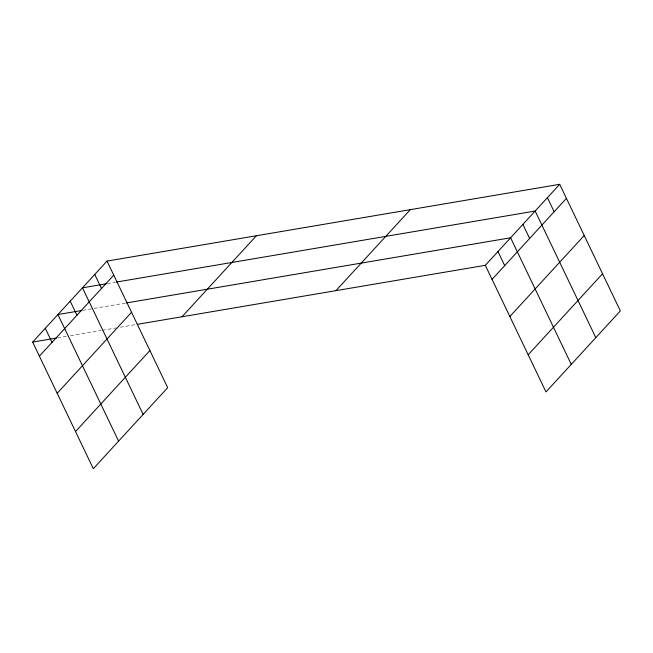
<?xml version="1.0" encoding="UTF-8"?>
<svg xmlns="http://www.w3.org/2000/svg" width="653" height="653" viewBox="0 0 653 653"><rect width="100%" height="100%" fill="white"/><g stroke="black" fill="none" stroke-linecap="round" stroke-linejoin="round"><path stroke-width="0.49" stroke-dasharray="3.27 2.45" d="M107.378 283.59L115.344 282.243M82.833 310.322L125.654 303.057M57.546 337.862L66.508 336.344M70.491 335.666L101.362 330.434M102.358 330.263L116.307 327.896M120.291 327.218L135.228 324.688"/><path stroke-width="0.98" d="M107.019 261.086L167.682 387.686L93.306 468.691L32.65 342.082L107.019 261.086L559.694 184.309L620.35 310.918L545.981 391.914L485.318 265.314L559.694 184.309M39.392 356.146L113.761 275.15M57.178 393.286L131.555 312.289M75.511 431.551L149.888 350.555M182.032 316.746L256.4 235.749M335.936 290.65L410.313 209.646M492.06 279.378L566.429 198.373M509.854 316.517L584.223 235.513M528.187 354.775L602.556 273.778M106.382 283.761L82.482 287.818L143.138 414.418M116.34 282.072L535.15 211.041L595.805 337.642M81.837 310.493L57.937 314.542L118.593 441.15M126.649 302.894L510.605 237.774L571.269 364.374M32.65 342.082L56.55 338.034M137.22 324.353L485.318 265.314M547.418 197.679L554.16 211.743M522.882 224.403L529.616 238.467M497.961 251.544L504.704 265.608M94.75 274.448L101.493 288.512M70.206 301.18L76.948 315.244M45.294 328.312L52.028 342.376"/></g></svg>
